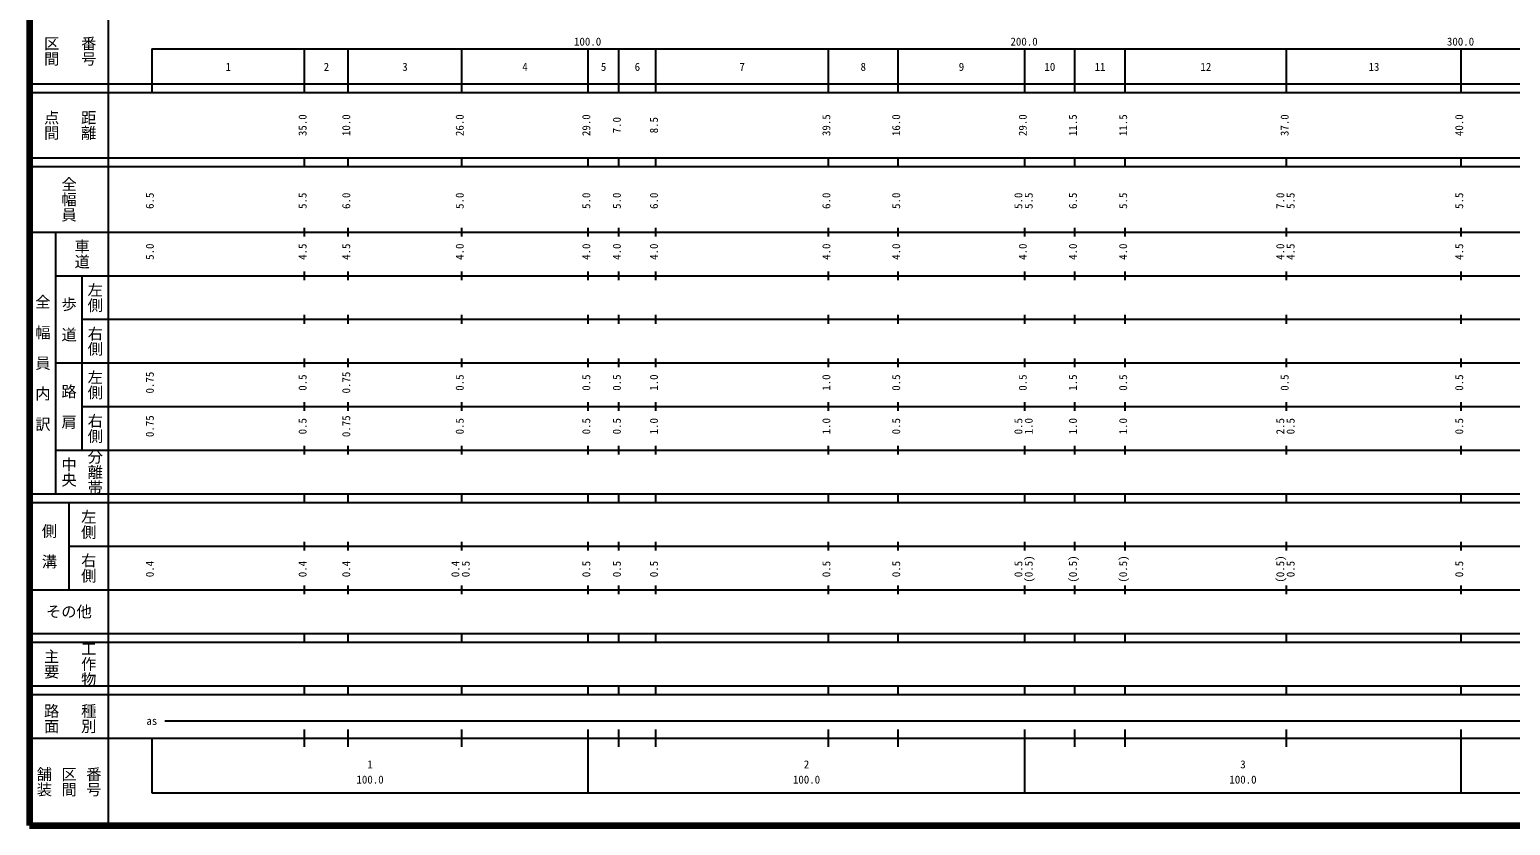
# Model space of a CAD drawing. Units: millimetres on the paper, enlarged 1000 times. Extents: x 40000 to 680000, y 20000 to 380000.
# Drawn here: x 40000 to 379266, y 20000 to 202409 of the extents above; entities that cross this region are included whole.
import ezdxf
from ezdxf.enums import TextEntityAlignment as Align

# ---------------------------------------------------------------- set-up
doc = ezdxf.new("R2010")
doc.units = ezdxf.units.MM
doc.header["$LTSCALE"] = 1000
doc.layers.add('M-TTL', color=2, linetype='Continuous', lineweight=140)
doc.layers.add('M-TTL-BAND', color=7, linetype='Continuous', lineweight=25)
doc.styles.add('@ＭＳ ゴシック', font='')
doc.styles.add('ＭＳ ゴシック', font='')
doc.styles.get('@ＭＳ ゴシック').set_extended_font_data('@MS Gothic')
doc.styles.get('ＭＳ ゴシック').set_extended_font_data('MS Gothic')

msp = doc.modelspace()

# ---------------------------------------------------------------- linework, layer by layer
at = {"layer": 'M-TTL'}
for p, q in [((40000, 380000), (40000, 20000)), ((40000, 20000), (680000, 20000))]:
    msp.add_line(p, q, dxfattribs=at)
at = {"layer": 'M-TTL-BAND'}
for p, q in [((58000, 370000), (58000, 20000)), ((68000, 198000), (579000, 198000)), ((68000, 198000), (68000, 188000)), ((103000, 188000), (103000, 198000)), ((113000, 188000), (113000, 198000)), ((139000, 188000), (139000, 198000)), ((168000, 188000), (168000, 198000)), ((175000, 188000), (175000, 198000)), ((183500, 188000), (183500, 198000)), ((223000, 188000), (223000, 198000)), ((239000, 188000), (239000, 198000)), ((268000, 188000), (268000, 198000)), ((279500, 188000), (279500, 198000)), ((291000, 188000), (291000, 198000)), ((328000, 188000), (328000, 198000)), ((368000, 188000), (368000, 198000)), ((40000, 190000), (579000, 190000)), ((40000, 188000), (579000, 188000)), ((40000, 173000), (579000, 173000)), ((40000, 171000), (579000, 171000)), ((103000, 171000), (103000, 173000)), ((113000, 171000), (113000, 173000)), ((139000, 171000), (139000, 173000)), ((168000, 171000), (168000, 173000)), ((175000, 171000), (175000, 173000)), ((183500, 171000), (183500, 173000)), ((223000, 171000), (223000, 173000)), ((239000, 171000), (239000, 173000)), ((268000, 171000), (268000, 173000)), ((279500, 171000), (279500, 173000)), ((291000, 171000), (291000, 173000)), ((328000, 171000), (328000, 173000)), ((368000, 171000), (368000, 173000)), ((103000, 155000), (103000, 157000)), ((113000, 155000), (113000, 157000)), ((139000, 155000), (139000, 157000)), ((168000, 155000), (168000, 157000)), ((175000, 155000), (175000, 157000)), ((183500, 155000), (183500, 157000)), ((223000, 155000), (223000, 157000)), ((239000, 155000), (239000, 157000)), ((268000, 155000), (268000, 157000)), ((279500, 155000), (279500, 157000)), ((291000, 155000), (291000, 157000)), ((328000, 155000), (328000, 157000)), ((368000, 155000), (368000, 157000)), ((40000, 156000), (579000, 156000)), ((46000, 96000), (46000, 156000)), ((46000, 146000), (579000, 146000)), ((52000, 146000), (52000, 106000)), ((103000, 145000), (103000, 147000)), ((113000, 145000), (113000, 147000)), ((139000, 145000), (139000, 147000)), ((168000, 145000), (168000, 147000)), ((175000, 145000), (175000, 147000)), ((183500, 145000), (183500, 147000)), ((223000, 145000), (223000, 147000)), ((239000, 145000), (239000, 147000)), ((268000, 145000), (268000, 147000)), ((279500, 145000), (279500, 147000)), ((291000, 145000), (291000, 147000)), ((328000, 145000), (328000, 147000)), ((368000, 145000), (368000, 147000)), ((52000, 136000), (579000, 136000)), ((103000, 135000), (103000, 137000)), ((113000, 135000), (113000, 137000)), ((139000, 135000), (139000, 137000)), ((168000, 135000), (168000, 137000)), ((175000, 135000), (175000, 137000)), ((183500, 135000), (183500, 137000)), ((223000, 135000), (223000, 137000)), ((239000, 135000), (239000, 137000)), ((268000, 135000), (268000, 137000)), ((279500, 135000), (279500, 137000)), ((291000, 135000), (291000, 137000)), ((328000, 135000), (328000, 137000)), ((368000, 135000), (368000, 137000)), ((46000, 126000), (579000, 126000)), ((103000, 125000), (103000, 127000)), ((113000, 125000), (113000, 127000)), ((139000, 125000), (139000, 127000)), ((168000, 125000), (168000, 127000)), ((175000, 125000), (175000, 127000)), ((183500, 125000), (183500, 127000)), ((223000, 125000), (223000, 127000)), ((239000, 125000), (239000, 127000)), ((268000, 125000), (268000, 127000)), ((279500, 125000), (279500, 127000)), ((291000, 125000), (291000, 127000)), ((328000, 125000), (328000, 127000)), ((368000, 125000), (368000, 127000)), ((52000, 116000), (579000, 116000)), ((103000, 115000), (103000, 117000)), ((113000, 115000), (113000, 117000)), ((139000, 115000), (139000, 117000)), ((168000, 115000), (168000, 117000)), ((175000, 115000), (175000, 117000)), ((183500, 115000), (183500, 117000)), ((223000, 115000), (223000, 117000)), ((239000, 115000), (239000, 117000)), ((268000, 115000), (268000, 117000)), ((279500, 115000), (279500, 117000)), ((291000, 115000), (291000, 117000)), ((328000, 115000), (328000, 117000)), ((368000, 115000), (368000, 117000)), ((46000, 106000), (579000, 106000)), ((103000, 105000), (103000, 107000)), ((113000, 105000), (113000, 107000)), ((139000, 105000), (139000, 107000)), ((168000, 105000), (168000, 107000)), ((175000, 105000), (175000, 107000)), ((183500, 105000), (183500, 107000)), ((223000, 105000), (223000, 107000)), ((239000, 105000), (239000, 107000)), ((268000, 105000), (268000, 107000)), ((279500, 105000), (279500, 107000)), ((291000, 105000), (291000, 107000)), ((328000, 105000), (328000, 107000)), ((368000, 105000), (368000, 107000)), ((40000, 96000), (579000, 96000)), ((103000, 94000), (103000, 96000)), ((113000, 94000), (113000, 96000)), ((139000, 94000), (139000, 96000)), ((168000, 94000), (168000, 96000)), ((175000, 94000), (175000, 96000)), ((183500, 94000), (183500, 96000)), ((223000, 94000), (223000, 96000)), ((239000, 94000), (239000, 96000)), ((268000, 94000), (268000, 96000)), ((279500, 94000), (279500, 96000)), ((291000, 94000), (291000, 96000)), ((328000, 94000), (328000, 96000)), ((368000, 94000), (368000, 96000)), ((40000, 94000), (579000, 94000)), ((49000, 94000), (49000, 74000)), ((103000, 83000), (103000, 85000)), ((113000, 83000), (113000, 85000)), ((139000, 83000), (139000, 85000)), ((168000, 83000), (168000, 85000)), ((175000, 83000), (175000, 85000)), ((183500, 83000), (183500, 85000)), ((223000, 83000), (223000, 85000)), ((239000, 83000), (239000, 85000)), ((268000, 83000), (268000, 85000)), ((279500, 83000), (279500, 85000)), ((291000, 83000), (291000, 85000)), ((328000, 83000), (328000, 85000)), ((368000, 83000), (368000, 85000)), ((49000, 84000), (579000, 84000)), ((103000, 73000), (103000, 75000)), ((113000, 73000), (113000, 75000)), ((139000, 73000), (139000, 75000)), ((168000, 73000), (168000, 75000)), ((175000, 73000), (175000, 75000)), ((183500, 73000), (183500, 75000)), ((223000, 73000), (223000, 75000)), ((239000, 73000), (239000, 75000)), ((268000, 73000), (268000, 75000)), ((279500, 73000), (279500, 75000)), ((291000, 73000), (291000, 75000)), ((328000, 73000), (328000, 75000)), ((368000, 73000), (368000, 75000)), ((40000, 74000), (579000, 74000)), ((40000, 64000), (579000, 64000)), ((40000, 62000), (579000, 62000)), ((103000, 62000), (103000, 64000)), ((113000, 62000), (113000, 64000)), ((139000, 62000), (139000, 64000)), ((168000, 62000), (168000, 64000)), ((175000, 62000), (175000, 64000)), ((183500, 62000), (183500, 64000)), ((223000, 62000), (223000, 64000)), ((239000, 62000), (239000, 64000)), ((268000, 62000), (268000, 64000)), ((279500, 62000), (279500, 64000)), ((291000, 62000), (291000, 64000)), ((328000, 62000), (328000, 64000)), ((368000, 62000), (368000, 64000)), ((40000, 52000), (579000, 52000)), ((103000, 50000), (103000, 52000)), ((113000, 50000), (113000, 52000)), ((139000, 50000), (139000, 52000)), ((168000, 50000), (168000, 52000)), ((175000, 50000), (175000, 52000)), ((183500, 50000), (183500, 52000)), ((223000, 50000), (223000, 52000)), ((239000, 50000), (239000, 52000)), ((268000, 50000), (268000, 52000)), ((279500, 50000), (279500, 52000)), ((291000, 50000), (291000, 52000)), ((328000, 50000), (328000, 52000)), ((368000, 50000), (368000, 52000)), ((40000, 50000), (579000, 50000)), ((71000, 44000), (565000, 44000)), ((103000, 38000), (103000, 42000)), ((113000, 38000), (113000, 42000)), ((139000, 38000), (139000, 42000)), ((168000, 27500), (168000, 42000)), ((175000, 38000), (175000, 42000)), ((183500, 38000), (183500, 42000)), ((223000, 38000), (223000, 42000)), ((239000, 38000), (239000, 42000)), ((268000, 27500), (268000, 42000)), ((279500, 38000), (279500, 42000)), ((291000, 38000), (291000, 42000)), ((328000, 38000), (328000, 42000)), ((368000, 27500), (368000, 42000)), ((40000, 40000), (579000, 40000)), ((68000, 40000), (68000, 27500)), ((68000, 27500), (579000, 27500))]:
    msp.add_line(p, q, dxfattribs=at)

# ---------------------------------------------------------------- texts
at = {"layer": 'M-TTL-BAND', "style": '@ＭＳ ゴシック'}
for s, p in [('区間', (45000, 197500)), ('番号', (53500, 197500)), ('点間', (45000, 180500)), ('距離', (53500, 180500)), ('全幅員', (49000, 163500)), ('車道', (52000, 151000)), ('左側', (55000, 141000)), ('全\u3000幅\u3000員\u3000内\u3000訳', (43000, 126000)), ('歩\u3000道', (49000, 136000)), ('右側', (55000, 131000)), ('左側', (55000, 121000)), ('路\u3000肩', (49000, 116000)), ('右側', (55000, 111000)), ('分離帯', (55000, 101000)), ('中央', (49000, 101000)), ('左側', (53500, 89000)), ('側\u3000溝', (44500, 84000)), ('右側', (53500, 79000)), ('工作物', (53500, 57000)), ('主要', (45000, 57000)), ('路面', (45000, 44500)), ('種別', (53500, 44500)), ('舗装', (43333, 30000)), ('区間', (49000, 30000)), ('番号', (54667, 30000))]:
    msp.add_text(s, height=2566, rotation=270, dxfattribs=at).set_placement(p, align=Align.MIDDLE_CENTER)
at = {"layer": 'M-TTL-BAND', "style": 'ＭＳ ゴシック'}
for s, p in [('100.0', (167844, 198195)), ('200.0', (267844, 198195)), ('300.0', (367844, 198195)), ('1', (85500, 192405)), ('2', (108000, 192405)), ('3', (126000, 192405)), ('4', (153500, 192405)), ('5', (171500, 192405)), ('6', (179250, 192405)), ('7', (203250, 192405)), ('8', (231000, 192405)), ('9', (253500, 192405)), ('10', (273750, 192405)), ('11', (285250, 192405)), ('12', (309500, 192405)), ('13', (348000, 192405)), ('as', (68000, 42500)), ('1', (118000, 32523)), ('2', (218000, 32523)), ('3', (318000, 32523)), ('100.0', (118000, 29033)), ('100.0', (218000, 29033)), ('100.0', (318000, 29033))]:
    msp.add_text(s, height=1833, dxfattribs=at).set_placement(p, align=Align.BOTTOM_CENTER)
for s, p in [('35.0', (104000, 180500)), ('10.0', (114000, 180500)), ('26.0', (140000, 180500)), ('29.0', (169000, 180500)), ('7.0', (176000, 180500)), ('8.5', (184500, 180500)), ('39.5', (224000, 180500)), ('16.0', (240000, 180500)), ('29.0', (269000, 180500)), ('11.5', (280500, 180500)), ('11.5', (292000, 180500)), ('37.0', (329000, 180500)), ('40.0', (369000, 180500)), ('6.5', (69000, 163174)), ('5.5', (104000, 163174)), ('6.0', (114000, 163174)), ('5.0', (140000, 163174)), ('5.0', (169000, 163174)), ('5.0', (176000, 163174)), ('6.0', (184500, 163174)), ('6.0', (224000, 163174)), ('5.0', (240000, 163174)), ('5.0', (268000, 163174)), ('5.5', (270370, 163174)), ('6.5', (280500, 163174)), ('5.5', (292000, 163174)), ('7.0', (328000, 163174)), ('5.5', (330370, 163174)), ('5.5', (369000, 163174)), ('5.0', (69000, 151500)), ('4.5', (104000, 151500)), ('4.5', (114000, 151500)), ('4.0', (140000, 151500)), ('4.0', (169000, 151500)), ('4.0', (176000, 151500)), ('4.0', (184500, 151500)), ('4.0', (224000, 151500)), ('4.0', (240000, 151500)), ('4.0', (269000, 151500)), ('4.0', (280500, 151500)), ('4.0', (292000, 151500)), ('4.0', (328000, 151500)), ('4.5', (330370, 151500)), ('4.5', (369000, 151500)), ('0.75', (69000, 121500)), ('0.5', (104000, 121500)), ('0.75', (114000, 121500)), ('0.5', (140000, 121500)), ('0.5', (169000, 121500)), ('0.5', (176000, 121500)), ('1.0', (184500, 121500)), ('1.0', (224000, 121500)), ('0.5', (240000, 121500)), ('0.5', (269000, 121500)), ('1.5', (280500, 121500)), ('0.5', (292000, 121500)), ('0.5', (329000, 121500)), ('0.5', (369000, 121500)), ('0.75', (69000, 111500)), ('0.5', (104000, 111500)), ('0.75', (114000, 111500)), ('0.5', (140000, 111500)), ('0.5', (169000, 111500)), ('0.5', (176000, 111500)), ('1.0', (184500, 111500)), ('1.0', (224000, 111500)), ('0.5', (240000, 111500)), ('0.5', (268000, 111500)), ('1.0', (270370, 111500)), ('1.0', (280500, 111500)), ('1.0', (292000, 111500)), ('2.5', (328000, 111500)), ('0.5', (330370, 111500)), ('0.5', (369000, 111500)), ('(0.5)', (270370, 78764)), ('(0.5)', (280500, 78764)), ('(0.5)', (292000, 78764)), ('(0.5)', (328000, 78764)), ('0.4', (69000, 78764)), ('0.4', (104000, 78764)), ('0.4', (114000, 78764)), ('0.4', (139000, 78764)), ('0.5', (141370, 78764)), ('0.5', (169000, 78764)), ('0.5', (176000, 78764)), ('0.5', (184500, 78764)), ('0.5', (224000, 78764)), ('0.5', (240000, 78764)), ('0.5', (268000, 78764)), ('0.5', (330370, 78764)), ('0.5', (369000, 78764))]:
    msp.add_text(s, height=1833, rotation=90, dxfattribs=at).set_placement(p, align=Align.BOTTOM_CENTER)
msp.add_text('その他', height=2566, dxfattribs=at).set_placement((49000, 69000), align=Align.MIDDLE_CENTER)

doc.saveas('drawing.dxf')
